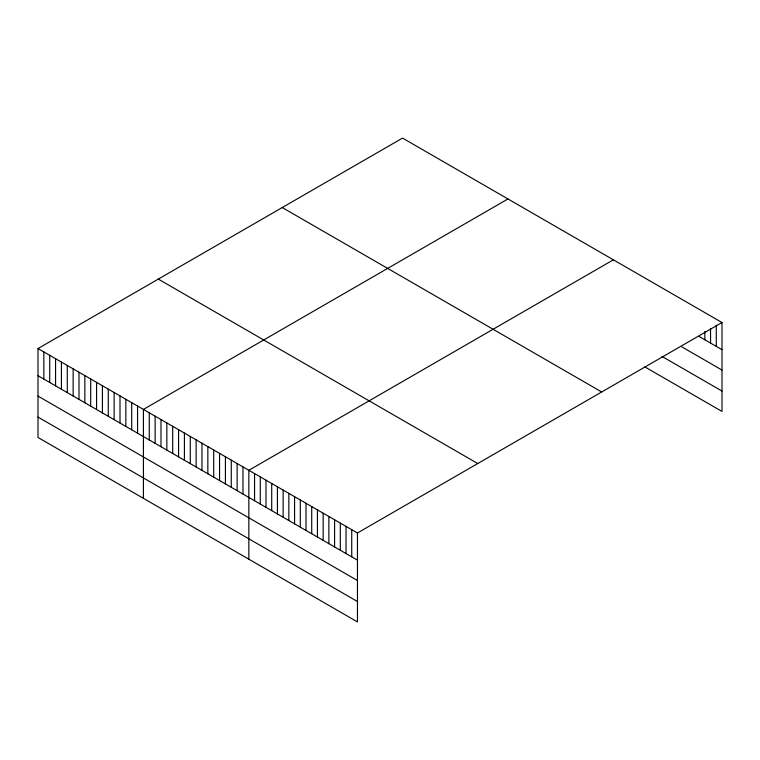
<?xml version="1.0" encoding="UTF-8"?>
<svg xmlns="http://www.w3.org/2000/svg" width="760" height="760" viewBox="0 0 760 760"><rect width="100%" height="100%" fill="white"/><g stroke="black" fill="none" stroke-linecap="round" stroke-linejoin="round"><path stroke-width="1.14" d="M38 348.555L357.456 532.988L357.456 621.908L38 437.475L38 348.555L402.543 138.092L722 322.525L722 411.445L644.822 366.89M507.965 198.949L143.421 409.421L143.421 498.341M613.386 259.815L248.843 470.288L248.843 559.198M357.456 532.988L722 322.525M699.133 336.481L722 349.676M681.986 346.959L722 370.063M661.979 356.411L722 391.058M282.245 207.546L601.702 391.979M158.298 279.101L477.755 463.543M38 375.706L357.456 560.149M38 396.093L357.456 580.526M38 417.088L357.456 601.531M716.281 325.128L716.281 346.38M710.572 328.909L710.572 343.083M704.852 331.512L704.852 339.777M351.738 529.692L351.738 556.842M346.028 526.395L346.028 553.546M340.309 523.089L340.309 550.25M334.59 519.792L334.59 546.943M328.871 516.486L328.871 543.647M323.161 513.19L323.161 540.341M317.442 509.894L317.442 537.044M311.724 506.587L311.724 533.739M306.005 503.291L306.005 530.442M300.295 499.985L300.295 527.145M294.576 496.689L294.576 523.839M288.857 493.382L288.857 520.543M283.138 490.086L283.138 517.237M277.428 486.789L277.428 513.94M271.709 483.483L271.709 510.644M265.99 480.187L265.99 507.338M260.272 476.881L260.272 504.042M254.562 473.584L254.562 500.736M242.982 466.906L242.982 494.057M237.13 463.524L237.13 490.675M231.268 460.142L231.268 487.293M225.416 456.76L225.416 483.911M219.554 453.378L219.554 480.529M213.702 449.996L213.702 477.147M207.841 446.614L207.841 473.765M201.989 443.232L201.989 470.383M196.127 439.85L196.127 467.01M190.275 436.468L190.275 463.628M184.414 433.086L184.414 460.247M178.562 429.704L178.562 456.865M172.7 426.322L172.7 453.483M166.849 422.949L166.849 450.101M160.987 419.567L160.987 446.719M155.135 416.185L155.135 443.337M149.273 412.803L149.273 439.954M137.56 406.04L137.56 433.19M131.708 402.658L131.708 429.808M125.846 399.276L125.846 426.426M119.995 395.894L119.995 423.044M114.133 392.512L114.133 419.672M108.281 389.13L108.281 416.29M102.419 385.748L102.419 412.908M96.567 382.365L96.567 409.526M90.706 378.983L90.706 406.144M84.854 375.611L84.854 402.762M78.993 372.229L78.993 399.38M73.14 368.847L73.14 395.998M67.279 365.465L67.279 392.616M61.427 362.083L61.427 389.234M55.566 358.701L55.566 385.852M49.713 355.319L49.713 382.47M43.852 351.937L43.852 379.088"/></g></svg>
